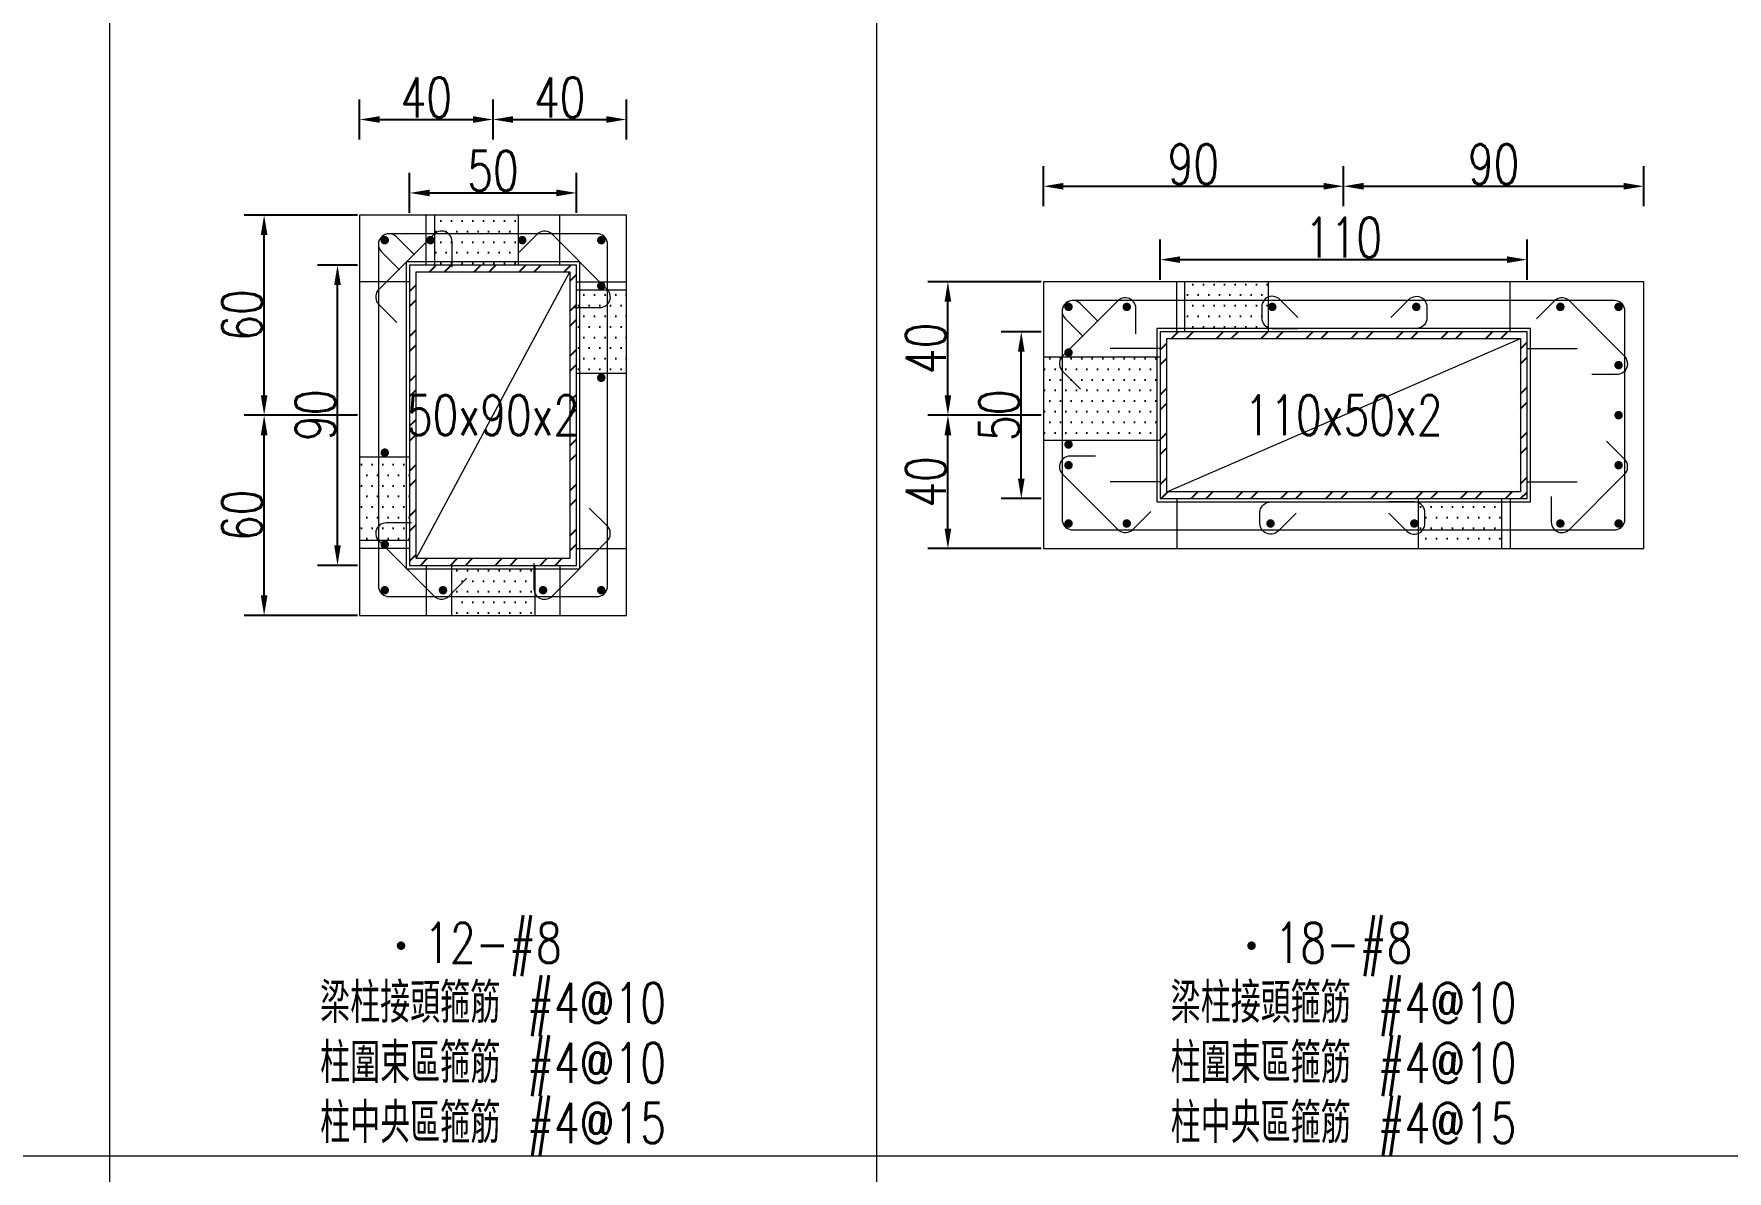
# Model space of a CAD drawing. Header units: millimetres. Extents: x 0 to 3905, y 0 to 8880.
# Drawn here: x 1427 to 1935, y 8065 to 8406 of the extents above; entities that cross this region are included whole.
import ezdxf
from ezdxf.enums import TextEntityAlignment as Align

# ---------------------------------------------------------------- set-up
doc = ezdxf.new("R2010")
doc.units = ezdxf.units.MM
doc.layers.get('DEFPOINTS').update_dxf_attribs({"color": 3})
for name, color, linetype in [('Hatch線', 6, 'Continuous'), ('TC-鋼粱', 132, 'Continuous'), ('主筋斷面', 2, 'Continuous'), ('文字-主筋根數', 7, 'Continuous'), ('文字-剪力筋 中央區', 7, 'Continuous'), ('文字-剪力筋-BC', 7, 'Continuous'), ('文字-剪力筋-圍束區', 7, 'Continuous'), ('文字-輔助字', 7, 'Continuous'), ('柱斷面線', 4, 'Continuous'), ('標註字', 4, 'Continuous'), ('箍筋線', 1, 'Continuous'), ('網格線', 7, 'Continuous'), ('鋼柱', 11, 'Continuous')]:
    doc.layers.add(name, color=color, linetype=linetype)
doc.styles.add('note', font='txt.shx', dxfattribs={"width": 0.75, "height": 12})
doc.styles.add('txt', font='txt.shx', dxfattribs={"height": 0.2, "bigfont": 'chineset.shx'})
doc.dimstyles.new('RCAD_DIM', dxfattribs={"dimtxt": 12, "dimasz": 6, "dimexe": 6, "dimexo": 0.625, "dimtad": 1, "dimdec": 0, "dimdsep": 46, "dimtxsty": 'note', "dimcen": 2.5, "dimclrd": 256, "dimclre": 256, "dimclrt": 256, "dimadec": 0, "dimazin": 0, "dimtfac": 1, "dimtmove": 0, "dimatfit": 3, "dimfxl": 0, "dimtolj": 1, "dimarcsym": 0})

# ---------------------------------------------------------------- blocks, each defined once
blk = doc.blocks.new('*D930')
at = {"layer": 'DEFPOINTS', "color": 0}
for p in [(1590, 8358.62), (1540, 8352), (1590, 8352)]:
    blk.add_point(p, dxfattribs=at)
at = {"layer": '標註字', "lineweight": -2}
for p, q in [((1540, 8352.62), (1540, 8364.62)), ((1590, 8352.62), (1590, 8364.62)), ((1546, 8358.62), (1584, 8358.62))]:
    blk.add_line(p, q, dxfattribs=at)
at = {"layer": '標註字'}
for points in [[(1546, 8359.62), (1546, 8357.62), (1540, 8358.62)], [(1584, 8357.62), (1584, 8359.62), (1590, 8358.62)]]:
    blk.add_solid(points, dxfattribs=at)
at = {"layer": '標註字', "insert": (1565, 8365.25), "char_height": 12, "attachment_point": 5, "style": 'note'}
blk.add_mtext('\\A1;50', dxfattribs=at)
blk = doc.blocks.new('*D931')
at = {"layer": 'DEFPOINTS', "color": 0}
for p in [(1518.38, 8337), (1525, 8337), (1525, 8247)]:
    blk.add_point(p, dxfattribs=at)
at = {"layer": '標註字', "lineweight": -2}
for p, q in [((1524.38, 8337), (1512.38, 8337)), ((1518.38, 8253), (1518.38, 8331)), ((1524.38, 8247), (1512.38, 8247))]:
    blk.add_line(p, q, dxfattribs=at)
at = {"layer": '標註字'}
for points in [[(1519.38, 8331), (1517.38, 8331), (1518.38, 8337)], [(1517.38, 8253), (1519.38, 8253), (1518.38, 8247)]]:
    blk.add_solid(points, dxfattribs=at)
at = {"layer": '標註字', "insert": (1511.75, 8292), "char_height": 12, "attachment_point": 5, "rotation": 90, "style": 'note'}
blk.add_mtext('\\A1;90', dxfattribs=at)
blk = doc.blocks.new('*D932')
at = {"layer": 'DEFPOINTS', "color": 0}
for p in [(1564.999984, 8380.625), (1525, 8374), (1564.999984, 8374)]:
    blk.add_point(p, dxfattribs=at)
at = {"layer": '標註字', "lineweight": -2}
for p, q in [((1525, 8374.625), (1525, 8386.625)), ((1564.999984, 8374.625), (1564.999984, 8386.625)), ((1531, 8380.625), (1558.999984, 8380.625))]:
    blk.add_line(p, q, dxfattribs=at)
at = {"layer": '標註字'}
for points in [[(1531, 8381.625), (1531, 8379.625), (1525, 8380.625)], [(1558.999984, 8379.625), (1558.999984, 8381.625), (1564.999984, 8380.625)]]:
    blk.add_solid(points, dxfattribs=at)
at = {"layer": '標註字', "insert": (1544.999992, 8387.25), "char_height": 12, "attachment_point": 5, "style": 'note'}
blk.add_mtext('\\A1;40', dxfattribs=at)
blk = doc.blocks.new('*D933')
at = {"layer": 'DEFPOINTS', "color": 0}
for p in [(1605, 8380.625), (1564.999984, 8374), (1605, 8374)]:
    blk.add_point(p, dxfattribs=at)
at = {"layer": '標註字', "lineweight": -2}
for p, q in [((1564.999984, 8374.625), (1564.999984, 8386.625)), ((1605, 8374.625), (1605, 8386.625)), ((1570.999984, 8380.625), (1599, 8380.625))]:
    blk.add_line(p, q, dxfattribs=at)
at = {"layer": '標註字'}
for points in [[(1570.999984, 8381.625), (1570.999984, 8379.625), (1564.999984, 8380.625)], [(1599, 8379.625), (1599, 8381.625), (1605, 8380.625)]]:
    blk.add_solid(points, dxfattribs=at)
at = {"layer": '標註字', "insert": (1584.999992, 8387.25), "char_height": 12, "attachment_point": 5, "style": 'note'}
blk.add_mtext('\\A1;40', dxfattribs=at)
blk = doc.blocks.new('*D934')
at = {"layer": 'DEFPOINTS', "color": 0}
for p in [(1496.38, 8292), (1525, 8292), (1525, 8232)]:
    blk.add_point(p, dxfattribs=at)
at = {"layer": '標註字', "lineweight": -2}
for p, q in [((1524.38, 8292), (1490.38, 8292)), ((1496.38, 8238), (1496.38, 8286)), ((1524.38, 8232), (1490.38, 8232))]:
    blk.add_line(p, q, dxfattribs=at)
at = {"layer": '標註字'}
for points in [[(1497.38, 8286), (1495.38, 8286), (1496.38, 8292)], [(1495.38, 8238), (1497.38, 8238), (1496.38, 8232)]]:
    blk.add_solid(points, dxfattribs=at)
at = {"layer": '標註字', "insert": (1489.75, 8262), "char_height": 12, "attachment_point": 5, "rotation": 90, "style": 'note'}
blk.add_mtext('\\A1;60', dxfattribs=at)
blk = doc.blocks.new('*D935')
at = {"layer": 'DEFPOINTS', "color": 0}
for p in [(1496.38, 8352), (1525, 8352), (1525, 8292)]:
    blk.add_point(p, dxfattribs=at)
at = {"layer": '標註字', "lineweight": -2}
for p, q in [((1524.38, 8352), (1490.38, 8352)), ((1496.38, 8298), (1496.38, 8346)), ((1524.38, 8292), (1490.38, 8292))]:
    blk.add_line(p, q, dxfattribs=at)
at = {"layer": '標註字'}
for points in [[(1497.38, 8346), (1495.38, 8346), (1496.38, 8352)], [(1495.38, 8298), (1497.38, 8298), (1496.38, 8292)]]:
    blk.add_solid(points, dxfattribs=at)
at = {"layer": '標註字', "insert": (1489.75, 8322), "char_height": 12, "attachment_point": 5, "rotation": 90, "style": 'note'}
blk.add_mtext('\\A1;60', dxfattribs=at)
blk = doc.blocks.new('Circle_Filled')
at = {"const_width": 0.5}
blk.add_lwpolyline([(-0.25, 0, 1), (0.25, 0, 1)], format="xyb", close=True, dxfattribs=at)
blk = doc.blocks.new('*D1062')
at = {"layer": 'DEFPOINTS', "color": 0}
for p in [(1875, 8338.62), (1765, 8332), (1875, 8332)]:
    blk.add_point(p, dxfattribs=at)
at = {"layer": '標註字', "lineweight": -2}
for p, q in [((1765, 8332.62), (1765, 8344.62)), ((1875, 8332.62), (1875, 8344.62)), ((1771, 8338.62), (1869, 8338.62))]:
    blk.add_line(p, q, dxfattribs=at)
at = {"layer": '標註字'}
for points in [[(1771, 8339.62), (1771, 8337.62), (1765, 8338.62)], [(1869, 8337.62), (1869, 8339.62), (1875, 8338.62)]]:
    blk.add_solid(points, dxfattribs=at)
at = {"layer": '標註字', "insert": (1820, 8345.25), "char_height": 12, "attachment_point": 5, "style": 'note'}
blk.add_mtext('\\A1;110', dxfattribs=at)
blk = doc.blocks.new('*D1063')
at = {"layer": 'DEFPOINTS', "color": 0}
for p in [(1723.38, 8317), (1730, 8317), (1730, 8267)]:
    blk.add_point(p, dxfattribs=at)
at = {"layer": '標註字', "lineweight": -2}
for p, q in [((1729.38, 8317), (1717.38, 8317)), ((1723.38, 8273), (1723.38, 8311)), ((1729.38, 8267), (1717.38, 8267))]:
    blk.add_line(p, q, dxfattribs=at)
at = {"layer": '標註字'}
for points in [[(1724.38, 8311), (1722.38, 8311), (1723.38, 8317)], [(1722.38, 8273), (1724.38, 8273), (1723.38, 8267)]]:
    blk.add_solid(points, dxfattribs=at)
at = {"layer": '標註字', "insert": (1716.75, 8292), "char_height": 12, "attachment_point": 5, "rotation": 90, "style": 'note'}
blk.add_mtext('\\A1;50', dxfattribs=at)
blk = doc.blocks.new('*D1064')
at = {"layer": 'DEFPOINTS', "color": 0}
for p in [(1820, 8360.62), (1730, 8354), (1820, 8354)]:
    blk.add_point(p, dxfattribs=at)
at = {"layer": '標註字', "lineweight": -2}
for p, q in [((1730, 8354.62), (1730, 8366.62)), ((1820, 8354.62), (1820, 8366.62)), ((1736, 8360.62), (1814, 8360.62))]:
    blk.add_line(p, q, dxfattribs=at)
at = {"layer": '標註字'}
for points in [[(1736, 8361.62), (1736, 8359.62), (1730, 8360.62)], [(1814, 8359.62), (1814, 8361.62), (1820, 8360.62)]]:
    blk.add_solid(points, dxfattribs=at)
at = {"layer": '標註字', "insert": (1775, 8367.25), "char_height": 12, "attachment_point": 5, "style": 'note'}
blk.add_mtext('\\A1;90', dxfattribs=at)
blk = doc.blocks.new('*D1065')
at = {"layer": 'DEFPOINTS', "color": 0}
for p in [(1910, 8360.62), (1820, 8354), (1910, 8354)]:
    blk.add_point(p, dxfattribs=at)
at = {"layer": '標註字', "lineweight": -2}
for p, q in [((1820, 8354.62), (1820, 8366.62)), ((1910, 8354.62), (1910, 8366.62)), ((1826, 8360.62), (1904, 8360.62))]:
    blk.add_line(p, q, dxfattribs=at)
at = {"layer": '標註字'}
for points in [[(1826, 8361.62), (1826, 8359.62), (1820, 8360.62)], [(1904, 8359.62), (1904, 8361.62), (1910, 8360.62)]]:
    blk.add_solid(points, dxfattribs=at)
at = {"layer": '標註字', "insert": (1865, 8367.25), "char_height": 12, "attachment_point": 5, "style": 'note'}
blk.add_mtext('\\A1;90', dxfattribs=at)
blk = doc.blocks.new('*D1066')
at = {"layer": 'DEFPOINTS', "color": 0}
for p in [(1701.38, 8292), (1730, 8292), (1730, 8252)]:
    blk.add_point(p, dxfattribs=at)
at = {"layer": '標註字', "lineweight": -2}
for p, q in [((1729.38, 8292), (1695.38, 8292)), ((1701.38, 8258), (1701.38, 8286)), ((1729.38, 8252), (1695.38, 8252))]:
    blk.add_line(p, q, dxfattribs=at)
at = {"layer": '標註字'}
for points in [[(1702.38, 8286), (1700.38, 8286), (1701.38, 8292)], [(1700.38, 8258), (1702.38, 8258), (1701.38, 8252)]]:
    blk.add_solid(points, dxfattribs=at)
at = {"layer": '標註字', "insert": (1694.75, 8272), "char_height": 12, "attachment_point": 5, "rotation": 90, "style": 'note'}
blk.add_mtext('\\A1;40', dxfattribs=at)
blk = doc.blocks.new('*D1067')
at = {"layer": 'DEFPOINTS', "color": 0}
for p in [(1701.38, 8332), (1730, 8332), (1730, 8292)]:
    blk.add_point(p, dxfattribs=at)
at = {"layer": '標註字', "lineweight": -2}
for p, q in [((1729.38, 8332), (1695.38, 8332)), ((1701.38, 8298), (1701.38, 8326)), ((1729.38, 8292), (1695.38, 8292))]:
    blk.add_line(p, q, dxfattribs=at)
at = {"layer": '標註字'}
for points in [[(1702.38, 8326), (1700.38, 8326), (1701.38, 8332)], [(1700.38, 8298), (1702.38, 8298), (1701.38, 8292)]]:
    blk.add_solid(points, dxfattribs=at)
at = {"layer": '標註字', "insert": (1694.75, 8312), "char_height": 12, "attachment_point": 5, "rotation": 90, "style": 'note'}
blk.add_mtext('\\A1;40', dxfattribs=at)

msp = doc.modelspace()

# ---------------------------------------------------------------- hatches: boundary and pattern name
at = {"layer": 'Hatch線'}
h = msp.add_hatch(dxfattribs=at)
h.set_pattern_fill('ANSI32', color=256, style=0)
h.paths.add_polyline_path([(1540, 8247), (1590, 8247), (1590, 8337), (1540, 8337)], flags=17)
h.paths.add_polyline_path([(1542, 8249), (1542, 8335), (1588, 8335), (1588, 8249)])
h = msp.add_hatch(dxfattribs=at)
h.set_pattern_fill('ANSI32', color=256, style=0)
h.paths.add_polyline_path([(1765, 8267), (1875, 8267), (1875, 8317), (1765, 8317)], flags=17)
h.paths.add_polyline_path([(1767, 8269), (1767, 8315), (1873, 8315), (1873, 8269)])
at = {"layer": 'TC-鋼粱'}
h = msp.add_hatch(dxfattribs=at)
h.set_pattern_fill('DOTS', color=256, scale=2, style=0)
h.paths.add_polyline_path([(1572.5, 8352), (1547.5, 8352), (1547.5, 8337), (1572.5, 8337)], flags=17)
h = msp.add_hatch(dxfattribs=at)
h.set_pattern_fill('DOTS', color=256, scale=2, style=0)
h.paths.add_polyline_path([(1797.36, 8332), (1772.36, 8332), (1772.36, 8317), (1797.36, 8317)], flags=17)
h = msp.add_hatch(dxfattribs=at)
h.set_pattern_fill('DOTS', color=256, scale=2, style=0)
h.paths.add_polyline_path([(1605, 8304.49), (1605, 8329.49), (1590, 8329.49), (1590, 8304.49)], flags=17)
h = msp.add_hatch(dxfattribs=at)
h.set_pattern_fill('DOTS', color=256, scale=2, style=0)
h.paths.add_polyline_path([(1730, 8309.5), (1730, 8284.5), (1765, 8284.5), (1765, 8309.5)], flags=17)
h = msp.add_hatch(dxfattribs=at)
h.set_pattern_fill('DOTS', color=256, scale=2, style=0)
h.paths.add_polyline_path([(1525, 8279.5), (1525, 8254.5), (1540, 8254.5), (1540, 8279.5)], flags=17)
h = msp.add_hatch(dxfattribs=at)
h.set_pattern_fill('DOTS', color=256, scale=2, style=0)
h.paths.add_polyline_path([(1842.5, 8252), (1867.5, 8252), (1867.5, 8267), (1842.5, 8267)], flags=17)
h = msp.add_hatch(dxfattribs=at)
h.set_pattern_fill('DOTS', color=256, scale=2, style=0)
h.paths.add_polyline_path([(1552.64, 8232), (1577.64, 8232), (1577.64, 8247), (1552.64, 8247)], flags=17)

# ---------------------------------------------------------------- linework, layer by layer
at = {"layer": 'DEFPOINTS', "lineweight": 5}
for points in [[(1545, 8337), (1545, 8352)], [(1585, 8337), (1585, 8352)], [(1540, 8246), (1591, 8246), (1591, 8338), (1539, 8338), (1539, 8246), (1540, 8246)], [(1540, 8332), (1525, 8332)], [(1542, 8249), (1588, 8335)], [(1590, 8332), (1605, 8332)], [(1770, 8317), (1770, 8332)], [(1870, 8317), (1870, 8332)], [(1765, 8266), (1876, 8266), (1876, 8318), (1764, 8318), (1764, 8266), (1765, 8266)], [(1765, 8312), (1750, 8312)], [(1767, 8269), (1873, 8315)], [(1875, 8312), (1890, 8312)], [(1765, 8272), (1750, 8272)], [(1875, 8272), (1890, 8272)], [(1770, 8267), (1770, 8252)], [(1870, 8267), (1870, 8252)], [(1540, 8252), (1525, 8252)], [(1590, 8252), (1605, 8252)], [(1545, 8247), (1545, 8232)], [(1585, 8247), (1585, 8232)]]:
    msp.add_lwpolyline(points, dxfattribs=at)
at = {"layer": 'TC-鋼粱', "lineweight": 5}
for points in [[(1547.5, 8352), (1547.5, 8337)], [(1572.5, 8352), (1572.5, 8337)], [(1772.36, 8332), (1772.36, 8317)], [(1797.36, 8332), (1797.36, 8317)], [(1605, 8329.49), (1590, 8329.49)], [(1730, 8309.5), (1765, 8309.5)], [(1605, 8304.49), (1590, 8304.49)], [(1730, 8284.5), (1765, 8284.5)], [(1525, 8279.5), (1540, 8279.5)], [(1842.5, 8252), (1842.5, 8267)], [(1867.5, 8252), (1867.5, 8267)], [(1525, 8254.5), (1540, 8254.5)], [(1552.64, 8232), (1552.64, 8247)], [(1577.64, 8232), (1577.64, 8247)]]:
    msp.add_lwpolyline(points, dxfattribs=at)
at = {"layer": '柱斷面線', "lineweight": 5}
for points in [[(1525, 8232), (1605, 8232), (1605, 8352), (1525, 8352), (1525, 8232)], [(1730, 8252), (1910, 8252), (1910, 8332), (1730, 8332), (1730, 8252)]]:
    msp.add_lwpolyline(points, dxfattribs=at)
at = {"layer": '箍筋線', "lineweight": 5}
for points in [[(1552.73, 8336.39), (1552.73, 8344.01), (1552.68, 8344.54), (1552.55, 8345.06), (1552.33, 8345.55), (1552.03, 8345.99), (1551.67, 8346.38), (1551.24, 8346.7), (1550.77, 8346.94), (1550.26, 8347.11), (1549.73, 8347.18), (1549.2, 8347.17), (1548.67, 8347.06), (1548.17, 8346.87), (1547.71, 8346.6), (1547.31, 8346.26), (1530.74, 8329.69), (1530.39, 8329.27), (1530.11, 8328.79), (1529.92, 8328.27), (1529.83, 8327.73), (1529.83, 8327.17), (1529.92, 8326.63), (1530.11, 8326.11), (1530.39, 8325.63), (1530.74, 8325.2), (1536.13, 8319.82)], [(1541.44, 8340.05), (1536.06, 8345.44), (1535.65, 8345.78), (1535.19, 8346.05), (1534.69, 8346.24), (1534.17, 8346.35), (1533.63, 8346.36), (1533.1, 8346.29), (1532.59, 8346.12), (1532.12, 8345.88), (1531.69, 8345.56), (1531.33, 8345.17), (1531.03, 8344.73), (1530.81, 8344.24), (1530.68, 8343.72), (1530.63, 8343.19), (1530.63, 8240.81), (1530.68, 8240.26), (1530.83, 8239.72), (1531.06, 8239.22), (1531.38, 8238.77), (1531.77, 8238.38), (1532.22, 8238.06), (1532.72, 8237.83), (1533.26, 8237.68), (1533.81, 8237.63), (1596.19, 8237.63), (1596.74, 8237.68), (1597.28, 8237.83), (1597.78, 8238.06), (1598.23, 8238.38), (1598.62, 8238.77), (1598.94, 8239.22), (1599.17, 8239.72), (1599.32, 8240.26), (1599.37, 8240.81), (1599.37, 8343.19), (1599.32, 8343.74), (1599.17, 8344.28), (1598.94, 8344.78), (1598.62, 8345.23), (1598.23, 8345.62), (1597.78, 8345.94), (1597.28, 8346.17), (1596.74, 8346.32), (1596.19, 8346.37), (1533.81, 8346.37), (1533.28, 8346.32), (1532.76, 8346.19), (1532.27, 8345.97), (1531.83, 8345.67), (1531.44, 8345.31), (1531.12, 8344.88), (1530.88, 8344.41), (1530.71, 8343.9), (1530.64, 8343.37), (1530.65, 8342.83), (1530.76, 8342.31), (1530.95, 8341.81), (1531.22, 8341.35), (1531.56, 8340.94), (1536.95, 8335.56)], [(1589.39, 8324.27), (1597.01, 8324.27), (1597.54, 8324.32), (1598.06, 8324.45), (1598.55, 8324.67), (1598.99, 8324.97), (1599.38, 8325.33), (1599.7, 8325.76), (1599.94, 8326.23), (1600.11, 8326.74), (1600.18, 8327.27), (1600.17, 8327.8), (1600.06, 8328.33), (1599.87, 8328.83), (1599.6, 8329.29), (1599.26, 8329.69), (1582.69, 8346.26), (1582.27, 8346.61), (1581.79, 8346.89), (1581.27, 8347.08), (1580.73, 8347.17), (1580.17, 8347.17), (1579.63, 8347.08), (1579.11, 8346.89), (1578.63, 8346.61), (1578.2, 8346.26), (1572.82, 8340.87)], [(1757.73, 8316.39), (1757.73, 8324.01), (1757.68, 8324.54), (1757.55, 8325.06), (1757.33, 8325.55), (1757.03, 8325.99), (1756.67, 8326.38), (1756.24, 8326.7), (1755.77, 8326.94), (1755.26, 8327.11), (1754.73, 8327.18), (1754.2, 8327.17), (1753.67, 8327.06), (1753.17, 8326.87), (1752.71, 8326.6), (1752.31, 8326.26), (1735.74, 8309.69), (1735.39, 8309.27), (1735.11, 8308.79), (1734.92, 8308.27), (1734.83, 8307.73), (1734.83, 8307.17), (1734.92, 8306.63), (1735.11, 8306.11), (1735.39, 8305.63), (1735.74, 8305.2), (1741.13, 8299.82)], [(1746.44, 8320.05), (1741.06, 8325.44), (1740.65, 8325.78), (1740.19, 8326.05), (1739.69, 8326.24), (1739.17, 8326.35), (1738.63, 8326.36), (1738.1, 8326.29), (1737.59, 8326.12), (1737.12, 8325.88), (1736.69, 8325.56), (1736.33, 8325.17), (1736.03, 8324.73), (1735.81, 8324.24), (1735.68, 8323.72), (1735.64, 8323.19), (1735.64, 8260.81), (1735.68, 8260.26), (1735.83, 8259.72), (1736.06, 8259.22), (1736.38, 8258.77), (1736.77, 8258.38), (1737.22, 8258.06), (1737.72, 8257.83), (1738.26, 8257.68), (1738.81, 8257.63), (1901.19, 8257.63), (1901.74, 8257.68), (1902.28, 8257.83), (1902.78, 8258.06), (1903.23, 8258.38), (1903.62, 8258.77), (1903.94, 8259.22), (1904.17, 8259.72), (1904.32, 8260.26), (1904.36, 8260.81), (1904.36, 8323.19), (1904.32, 8323.74), (1904.17, 8324.28), (1903.94, 8324.78), (1903.62, 8325.23), (1903.23, 8325.62), (1902.78, 8325.94), (1902.28, 8326.17), (1901.74, 8326.32), (1901.19, 8326.37), (1738.81, 8326.37), (1738.28, 8326.32), (1737.76, 8326.19), (1737.27, 8325.97), (1736.83, 8325.67), (1736.44, 8325.31), (1736.12, 8324.88), (1735.88, 8324.41), (1735.71, 8323.9), (1735.64, 8323.37), (1735.65, 8322.83), (1735.76, 8322.31), (1735.95, 8321.81), (1736.22, 8321.35), (1736.56, 8320.94), (1741.95, 8315.56)], [(1806.26, 8321.32), (1800.87, 8326.71), (1800.47, 8327.05), (1800.01, 8327.32), (1799.51, 8327.51), (1798.98, 8327.61), (1798.45, 8327.63), (1797.92, 8327.56), (1797.41, 8327.39), (1796.94, 8327.15), (1796.51, 8326.83), (1796.15, 8326.44), (1795.85, 8326), (1795.63, 8325.51), (1795.5, 8324.99), (1795.45, 8324.46), (1795.45, 8321.17), (1795.5, 8320.62), (1795.65, 8320.09), (1795.88, 8319.59), (1796.2, 8319.13), (1796.59, 8318.74), (1797.04, 8318.43), (1797.54, 8318.19), (1798.08, 8318.05), (1798.63, 8318), (1806.25, 8318)], [(1834.18, 8321.32), (1839.57, 8326.71), (1839.98, 8327.05), (1840.44, 8327.32), (1840.94, 8327.51), (1841.46, 8327.61), (1841.99, 8327.63), (1842.52, 8327.56), (1843.03, 8327.39), (1843.5, 8327.15), (1843.93, 8326.83), (1844.3, 8326.44), (1844.59, 8326), (1844.81, 8325.51), (1844.94, 8324.99), (1844.99, 8324.46), (1844.99, 8321.17), (1844.94, 8320.62), (1844.8, 8320.09), (1844.56, 8319.59), (1844.25, 8319.13), (1843.86, 8318.74), (1843.4, 8318.43), (1842.9, 8318.19), (1842.37, 8318.05), (1841.81, 8318), (1834.19, 8318)], [(1894.39, 8304.27), (1902.01, 8304.27), (1902.54, 8304.32), (1903.06, 8304.45), (1903.55, 8304.67), (1903.99, 8304.97), (1904.38, 8305.33), (1904.7, 8305.76), (1904.94, 8306.23), (1905.11, 8306.74), (1905.18, 8307.27), (1905.17, 8307.8), (1905.06, 8308.33), (1904.87, 8308.83), (1904.6, 8309.29), (1904.26, 8309.69), (1887.69, 8326.26), (1887.27, 8326.61), (1886.79, 8326.89), (1886.27, 8327.08), (1885.73, 8327.17), (1885.17, 8327.17), (1884.63, 8327.08), (1884.11, 8326.89), (1883.63, 8326.61), (1883.2, 8326.26), (1877.82, 8320.87)], [(1882.27, 8267.61), (1882.27, 8259.99), (1882.32, 8259.46), (1882.45, 8258.94), (1882.67, 8258.45), (1882.97, 8258.01), (1883.33, 8257.62), (1883.76, 8257.3), (1884.23, 8257.06), (1884.74, 8256.89), (1885.27, 8256.82), (1885.8, 8256.83), (1886.33, 8256.94), (1886.83, 8257.13), (1887.29, 8257.4), (1887.69, 8257.74), (1904.26, 8274.31), (1904.61, 8274.73), (1904.89, 8275.21), (1905.08, 8275.73), (1905.17, 8276.27), (1905.17, 8276.83), (1905.08, 8277.37), (1904.89, 8277.89), (1904.61, 8278.37), (1904.26, 8278.8), (1898.87, 8284.18)], [(1745.61, 8279.73), (1737.99, 8279.73), (1737.46, 8279.68), (1736.94, 8279.55), (1736.45, 8279.33), (1736.01, 8279.03), (1735.62, 8278.67), (1735.3, 8278.24), (1735.06, 8277.77), (1734.89, 8277.26), (1734.82, 8276.73), (1734.83, 8276.2), (1734.94, 8275.67), (1735.13, 8275.17), (1735.4, 8274.71), (1735.74, 8274.31), (1752.31, 8257.74), (1752.73, 8257.39), (1753.21, 8257.11), (1753.73, 8256.92), (1754.27, 8256.83), (1754.83, 8256.83), (1755.37, 8256.92), (1755.89, 8257.11), (1756.37, 8257.39), (1756.8, 8257.74), (1762.18, 8263.13)], [(1805.75, 8262.68), (1800.36, 8257.29), (1799.95, 8256.95), (1799.49, 8256.68), (1798.99, 8256.49), (1798.47, 8256.38), (1797.94, 8256.37), (1797.41, 8256.44), (1796.9, 8256.61), (1796.43, 8256.85), (1796, 8257.17), (1795.63, 8257.56), (1795.34, 8258), (1795.12, 8258.49), (1794.98, 8259.01), (1794.94, 8259.54), (1794.94, 8262.82), (1794.99, 8263.38), (1795.13, 8263.91), (1795.36, 8264.41), (1795.68, 8264.87), (1796.07, 8265.26), (1796.53, 8265.57), (1797.03, 8265.81), (1797.56, 8265.95), (1798.11, 8266), (1805.73, 8266)], [(1833.6, 8262.68), (1838.98, 8257.29), (1839.39, 8256.95), (1839.85, 8256.68), (1840.35, 8256.49), (1840.87, 8256.38), (1841.41, 8256.37), (1841.93, 8256.44), (1842.44, 8256.61), (1842.92, 8256.85), (1843.34, 8257.17), (1843.71, 8257.56), (1844.01, 8258), (1844.23, 8258.49), (1844.36, 8259.01), (1844.4, 8259.54), (1844.4, 8262.82), (1844.36, 8263.38), (1844.21, 8263.91), (1843.98, 8264.41), (1843.66, 8264.87), (1843.27, 8265.26), (1842.82, 8265.57), (1842.31, 8265.81), (1841.78, 8265.95), (1841.23, 8266), (1833.61, 8266)], [(1540.61, 8259.73), (1532.99, 8259.73), (1532.46, 8259.68), (1531.94, 8259.55), (1531.45, 8259.33), (1531.01, 8259.03), (1530.62, 8258.67), (1530.3, 8258.24), (1530.06, 8257.77), (1529.89, 8257.26), (1529.82, 8256.73), (1529.83, 8256.2), (1529.94, 8255.67), (1530.13, 8255.17), (1530.4, 8254.71), (1530.74, 8254.31), (1547.31, 8237.74), (1547.73, 8237.39), (1548.21, 8237.11), (1548.73, 8236.92), (1549.27, 8236.83), (1549.83, 8236.83), (1550.37, 8236.92), (1550.89, 8237.11), (1551.37, 8237.39), (1551.8, 8237.74), (1557.18, 8243.13)], [(1577.27, 8247.61), (1577.27, 8239.99), (1577.32, 8239.46), (1577.45, 8238.94), (1577.67, 8238.45), (1577.97, 8238.01), (1578.33, 8237.62), (1578.76, 8237.3), (1579.23, 8237.06), (1579.74, 8236.89), (1580.27, 8236.82), (1580.8, 8236.83), (1581.33, 8236.94), (1581.83, 8237.13), (1582.29, 8237.4), (1582.69, 8237.74), (1599.26, 8254.31), (1599.61, 8254.73), (1599.89, 8255.21), (1600.08, 8255.73), (1600.17, 8256.27), (1600.17, 8256.83), (1600.08, 8257.37), (1599.89, 8257.89), (1599.61, 8258.37), (1599.26, 8258.8), (1593.87, 8264.18)]]:
    msp.add_lwpolyline(points, dxfattribs=at)
at = {"layer": '網格線', "lineweight": 5}
for points in [[(1450, 8442), (1450, 8070)], [(1680, 8442), (1680, 8070)], [(1180, 8070), (1450, 8070)], [(1450, 8070), (1680, 8070)], [(1450, 8070), (1450, 8040)], [(1680, 8070), (1960, 8070)], [(1680, 8070), (1680, 8040)]]:
    msp.add_lwpolyline(points, dxfattribs=at)
at = {"layer": '鋼柱', "lineweight": 5}
for points in [[(1540, 8247), (1590, 8247), (1590, 8337), (1540, 8337), (1540, 8247)], [(1542, 8249), (1542, 8335), (1588, 8335), (1588, 8249), (1542, 8249)], [(1765, 8267), (1875, 8267), (1875, 8317), (1765, 8317), (1765, 8267)], [(1767, 8269), (1767, 8315), (1873, 8315), (1873, 8269), (1767, 8269)]]:
    msp.add_lwpolyline(points, dxfattribs=at)

# ---------------------------------------------------------------- block references
at = {"layer": '主筋斷面', "lineweight": 5, "xscale": 2.539999961853027, "yscale": 2.539999961853027}
for p in [(1532.54, 8344.46), (1546.23, 8344.46), (1573.77, 8344.46), (1597.46, 8344.46), (1597.46, 8330.76), (1737.54, 8324.46), (1755, 8324.46), (1798.63, 8324.46), (1841.81, 8324.46), (1885, 8324.46), (1902.46, 8324.46), (1737.54, 8310.77), (1902.46, 8307), (1597.46, 8303.22), (1902.46, 8292), (1532.54, 8280.77), (1737.54, 8283.23), (1737.54, 8277), (1902.46, 8277), (1737.54, 8259.54), (1755, 8259.54), (1798.11, 8259.54), (1841.23, 8259.54), (1885, 8259.54), (1902.46, 8259.54), (1532.54, 8253.23), (1532.54, 8239.54), (1550, 8239.54), (1580, 8239.54), (1597.46, 8239.54), (1537.42, 8133), (1792.42, 8133)]:
    msp.add_blockref('Circle_Filled', p, dxfattribs=at)

# ---------------------------------------------------------------- texts
at = {"layer": '文字-主筋根數', "style": 'txt', "width": 0.75}
for s, p in [('12-#8', (1565, 8133)), ('18-#8', (1820, 8133))]:
    msp.add_text(s, height=12, dxfattribs=at).set_placement(p, align=Align.MIDDLE)
at = {"layer": '文字-剪力筋 中央區', "style": 'txt', "width": 0.75}
for p in [(1565, 8079), (1820, 8079)]:
    msp.add_text('柱中央區箍筋 #4@15', height=12, dxfattribs=at).set_placement(p, align=Align.MIDDLE)
at = {"layer": '文字-剪力筋-BC', "style": 'txt', "width": 0.75}
for p in [(1565, 8115), (1820, 8115)]:
    msp.add_text('梁柱接頭箍筋 #4@10', height=12, dxfattribs=at).set_placement(p, align=Align.MIDDLE)
at = {"layer": '文字-剪力筋-圍束區', "style": 'txt', "width": 0.75}
for p in [(1565, 8097), (1820, 8097)]:
    msp.add_text('柱圍束區箍筋 #4@10', height=12, dxfattribs=at).set_placement(p, align=Align.MIDDLE)
at = {"layer": '文字-輔助字', "style": 'txt', "width": 0.75}
for s, p in [('50x90x2', (1565, 8292)), ('110x50x2', (1820, 8292))]:
    msp.add_text(s, height=12, dxfattribs=at).set_placement(p, align=Align.MIDDLE)

# ---------------------------------------------------------------- dimensions: what is measured, and where the dimension line sits
at = {"layer": '標註字'}
for base, p1, p2, picture, middle in [((1565, 8380.62), (1525, 8374), (1565, 8374), '*D932', (1545, 8387.25)), ((1605, 8380.62), (1565, 8374), (1605, 8374), '*D933', (1585, 8387.25)), ((1590, 8358.62), (1540, 8352), (1590, 8352), '*D930', (1565, 8365.25)), ((1820, 8360.62), (1730, 8354), (1820, 8354), '*D1064', (1775, 8367.25)), ((1910, 8360.62), (1820, 8354), (1910, 8354), '*D1065', (1865, 8367.25)), ((1875, 8338.62), (1765, 8332), (1875, 8332), '*D1062', (1820, 8345.25))]:
    dim = msp.add_linear_dim(base=base, p1=p1, p2=p2, dimstyle='RCAD_DIM', dxfattribs=at)
    dim.commit()
    dim.dimension.update_dxf_attribs({"geometry": picture, "text_midpoint": middle})
for base, p1, p2, picture, middle in [((1496.38, 8352), (1525, 8292), (1525, 8352), '*D935', (1489.75, 8322)), ((1518.38, 8337), (1525, 8247), (1525, 8337), '*D931', (1511.75, 8292)), ((1701.38, 8332), (1730, 8292), (1730, 8332), '*D1067', (1694.75, 8312)), ((1723.38, 8317), (1730, 8267), (1730, 8317), '*D1063', (1716.75, 8292)), ((1496.38, 8292), (1525, 8232), (1525, 8292), '*D934', (1489.75, 8262)), ((1701.38, 8292), (1730, 8252), (1730, 8292), '*D1066', (1694.75, 8272))]:
    dim = msp.add_linear_dim(base=base, p1=p1, p2=p2, angle=90, dimstyle='RCAD_DIM', dxfattribs=at)
    dim.commit()
    dim.dimension.update_dxf_attribs({"geometry": picture, "text_midpoint": middle})

doc.saveas('drawing.dxf')
